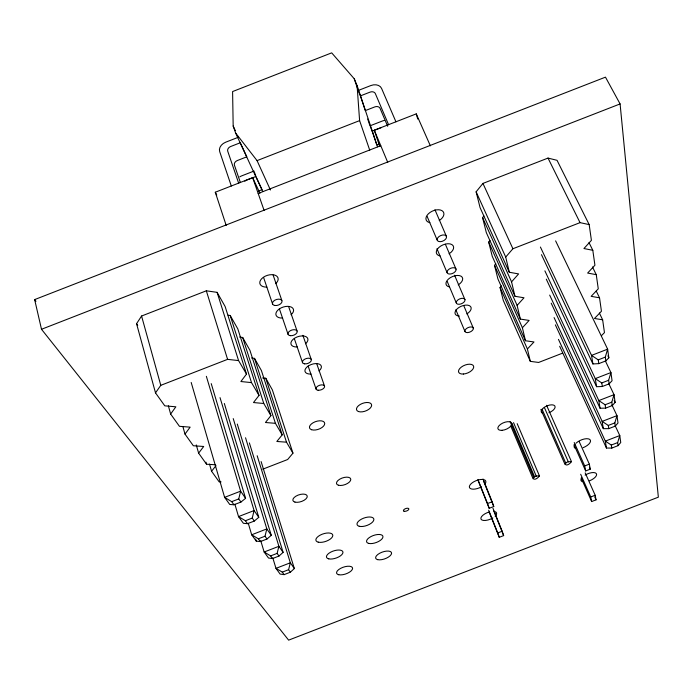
<?xml version="1.0" encoding="UTF-8"?>
<svg xmlns="http://www.w3.org/2000/svg" width="693" height="693" viewBox="0 0 693 693"><rect width="100%" height="100%" fill="white"/><g stroke="black" fill="none" stroke-linecap="round" stroke-linejoin="round"><path stroke-width="1.04" d="M211.226 383.61L245.582 498.319L240.947 502.053L238.739 498.934L240.618 491.164L206.358 376.316M224.324 403.473L258.784 517.325L254.322 521.041L252.243 518.087L254.088 510.559L220.028 397.626M237.283 424.064L271.275 535.317L266.987 539.015L265.021 536.217L266.822 528.915L233.229 418.589M249.367 442.896L283.108 552.373L278.993 556.046L277.122 553.386L278.898 546.301L245.547 437.777M261.105 461.581L294.352 568.563L290.376 572.201L288.6 569.689L290.341 562.794L257.172 455.751M541.476 254.669L592.922 363.955L598.804 363.626L605.838 360.897L605.292 357.12L607.631 349.159L555.613 240.869M546.275 279.14L596.586 386.711L602.321 386.495L609.156 383.844L608.636 380.275L610.923 372.557L605.344 360.871M551.212 303.196L600.051 408.246L605.639 408.125L612.3 405.552L611.806 402.165L614.033 394.689L608.939 383.948M555.362 324.861L603.326 428.664L608.792 428.629L615.271 426.117L614.812 422.912L616.978 415.653L611.928 404.929M559.667 346.275L606.444 448.033L611.78 448.085L618.095 445.634L617.654 442.593L619.767 435.542L615.193 425.762M215.601 464.778L206.557 464.232L198.622 453.144L203.707 446.474L193.338 445.755L184.996 434.095L190.142 427.148L179.435 426.316L170.643 414.033L175.857 406.8L164.787 405.838L155.509 392.879L136.556 323.7L141.571 316.025L206.332 290.809L217.1 292.351L225.13 306.523L246.5 374.081L240.887 381.531L251.507 382.614L259.026 395.408L253.491 402.546L263.773 403.499L270.911 415.644L265.454 422.505L275.424 423.328L282.207 434.875L276.828 441.467L286.504 442.186L292.957 453.17L287.656 459.52L262.751 469.187M155.509 392.879L160.785 385.334L227.59 359.355L238.574 360.585L246.5 374.081M221.084 481.912L219.135 481.808L211.582 471.257L215.982 465.644M562.638 353.135L538.626 362.448L530.318 361.365L527.399 348.986L533.991 341.961L525.459 340.748L522.392 327.746L529.123 320.426L520.348 319.083L517.117 305.396L524.003 297.773L514.968 296.283L511.564 281.869L518.607 273.917L509.303 272.254L480.067 207.605L476.117 191.814L482.943 183.42L548.016 158.082L557.042 160.317L589.18 224.601L591.406 240.35L583.939 248.527L592.81 250.303L594.923 265.22L587.638 273.059L596.257 274.662L598.267 288.834L591.146 296.344L599.532 297.799L601.437 311.261L594.481 318.485L602.641 319.794L604.461 332.605L601.429 335.689M514.968 296.283L486.313 232.579L482.571 217.593L483.905 215.982M618.095 445.634L620.746 442.498L619.767 435.542L605.335 441.129L606.444 448.033M520.348 319.083L492.247 256.315L488.686 242.065L489.994 240.523M525.459 340.748L497.903 278.898L494.507 265.341L495.79 263.851M509.303 272.254L505.717 257.051L512.907 248.744L580.041 222.644L589.18 224.601M615.271 426.117L618 422.981L616.978 415.653L602.165 421.396L603.326 428.664M530.318 361.365L503.283 300.424L500.051 287.5L501.446 285.914M612.3 405.552L615.115 402.408L614.033 394.689L598.813 400.58L600.051 408.246M609.156 383.844L612.066 380.717L610.923 372.557L595.278 378.621L596.586 386.711M605.838 360.897L608.844 357.787L607.631 349.159L591.545 355.396L592.922 363.955M539.457 475.935C529.409 475.441 533.567 483.532 539.457 475.935L517.177 423.648M571.482 461.668C561.503 461.131 565.445 469.343 571.482 461.668L546.552 405.284M238.366 137.249L225.675 142.204A8.714 6.566 -24.5 0 0 219.681 151.568L231.315 186.027M387.673 126.273L380.067 108.359A4.314 3.274 -19.1 0 0 374.783 106.913L365.324 110.603L360.412 95.885L370.001 92.143A4.366 3.292 -19.2 0 1 375.346 93.59L388.608 124.74M235.594 132.969L257.06 160.62L359.606 120.617L357.077 85.56L354.244 78.777L331.687 52.859L232.597 91.554L233.177 126.031L235.594 132.969L262.768 191.571M254.019 171.058L241.736 175.849A8.437 6.462 -24.6 0 0 239.778 176.854M226.195 225.416L215.289 192.23L252.659 177.659L259.944 193.252M379.729 146.552L374.315 130.215L416.259 113.869L430.379 145.851M379.539 143.858L376.793 144.932L372.184 131.142L381.462 127.521M258.385 191.095L262.041 189.665L256.358 177.417M258.186 193.468L380.769 145.686M34.65 299.593L605.474 77.148L620.088 103.933L658.35 497.167L288.626 640.141L41.502 329.279L34.65 299.593L35.975 301.299M41.502 329.279L620.088 103.933M191.19 382.467L224.619 497.366L231.713 501.654L238.739 498.934M540.41 247.037L591.545 355.396L598.224 359.858L605.292 357.12M245.582 498.319L240.618 491.164L224.619 497.366L229.747 504.461L233.948 504.773L240.947 502.053M234.875 504.157L238.522 516.597L245.409 520.738L252.243 518.087M544.889 270.859L595.278 378.621L601.767 382.934L608.636 380.275M258.784 517.325L254.088 510.559L238.522 516.597L243.373 523.293L247.522 523.683L254.322 521.041M248.293 523.371L251.68 534.779L258.368 538.79L265.021 536.217M549.679 295.097L598.813 400.58L605.128 404.755L611.806 402.165M271.275 535.317L266.822 528.915L251.68 534.779L256.271 541.129L260.369 541.58L266.987 539.015M260.733 540.653L264.146 552.009L270.642 555.899L277.122 553.386M554.079 317.576L602.165 421.396L608.298 425.433L614.812 422.912M283.108 552.373L278.898 546.301L264.146 552.009L268.503 558.03L272.54 558.541L278.993 556.046M272.834 558.004L275.979 568.355L282.294 572.132L288.6 569.689M558.471 339.371L605.335 441.129L611.313 445.053L617.654 442.593M294.352 568.563L290.341 562.794L275.979 568.355L280.111 574.073L284.095 574.636L290.376 572.201M492.16 501.758L493.771 506.522L489.18 508.298L487.534 503.551L492.16 501.758L483.021 479.01M589.336 464.145L590.271 469.161L585.68 470.945L584.701 465.939L589.336 464.145L579.14 441.458M502.165 531.236L503.646 535.594L499.246 537.3L497.739 532.952L502.165 531.236L492.931 508.212M595.174 495.252L596.041 499.852L591.64 501.55L590.748 496.968L595.174 495.252L585.187 472.843M262.604 377.919L265.774 378.248L272.349 389.856L292.957 453.17M251.559 358.021L254.496 358.359L261.4 370.53L282.207 434.875M239.631 337.084L242.663 337.456L249.904 350.251L270.911 415.644M228.127 315.211L230.206 315.488L237.829 328.941L259.026 395.408M231.713 501.654L233.948 504.773M245.409 520.738L247.522 523.683M258.368 538.79L260.369 541.58M270.642 555.899L272.54 558.541M282.294 572.132L284.095 574.636M136.556 323.7L137.716 325.415M215.289 192.23L216.762 195.114M548.016 158.082L580.041 222.644M589.007 242.619L592.81 250.303M592.48 266.97L596.257 274.662M596.249 291.06L599.532 297.799M599.376 313.045L602.641 319.794M607.908 355.838L608.844 357.787M614.189 400.459L615.115 402.408M233.177 126.031L235.343 130.708M482.943 183.42L512.907 248.744M257.06 160.62L270.435 190.003M476.117 191.814L505.717 257.051M482.571 217.593L511.564 281.869M488.686 242.065L517.117 305.396M589.396 467.203L590.271 469.161M574.237 442.532L584.701 465.939M494.507 265.341L522.392 327.746M573.977 444.741L585.68 470.945M594.724 496.89L596.041 499.852M500.051 287.5L527.399 348.986M580.665 474.255L590.748 496.968M581.184 477.962L591.64 501.55M544.317 407.371L568.312 461.824M542.073 409.208L565.809 463.227M540.878 409.433L565.064 464.527M434.961 209.754L446.474 236.512A4.981 2.954 -23.8 0 1 440.246 241.675A4.981 2.954 -23.8 0 1 438.79 236.737A4.981 2.954 -23.8 0 1 446.474 236.512M395.946 121.829L381.574 88.401A8.732 6.575 -19.1 0 0 370.885 85.534L358.168 90.497L354.244 78.777M445.382 244.274L456.037 269.153A4.816 2.755 -23.5 0 1 449.991 274.056A4.816 2.755 -23.5 0 1 448.64 269.447A4.816 2.755 -23.5 0 1 456.037 269.153M454.556 275.216L464.96 299.627A4.652 2.581 -23.3 0 1 459.095 304.296A4.652 2.581 -23.3 0 1 457.83 299.982A4.652 2.581 -23.3 0 1 464.96 299.627M427.07 216.294L437.205 240.124M513.548 422.643L536.252 476.117M463.738 305.596L473.319 328.153A4.505 2.417 -23.1 0 1 467.619 332.605A4.505 2.417 -23.1 0 1 466.432 328.569A4.505 2.417 -23.1 0 1 473.319 328.153M511.91 423.293L534.632 476.897M436.954 248.709L447.08 272.635M510.143 421.69L533.775 477.503M510.81 426.134L533.073 478.785M447.228 281.479L456.306 302.997M455.855 309.797L464.934 331.41M358.541 91.398L360.412 95.885M374.315 130.215L387.742 162.387M370.348 126.724L372.184 131.142M483.489 480.925L493.771 506.522M493.659 510.689L503.646 535.594M477.927 479.504L487.534 503.551M478.031 480.37L489.18 508.298M488.66 510.204L497.739 532.952M489.258 512.248L499.246 537.3M254.34 171.959L255.925 176.481L246.665 180.085A4.219 3.24 -24.5 0 0 244.846 181.263M252.659 177.659L264.146 210.551M316.77 363.834L324.48 385.949M302.876 335.317L311.218 359.364M288.574 306.427L297.046 330.968M308.134 366.043L316.121 389.197M273.12 275.06L281.869 300.554M359.606 120.617L369.716 150.147M294.326 338.643L302.572 362.725M240.384 182.545L234.433 165.168A4.305 3.266 -24.4 0 1 237.378 160.516L246.812 156.826L240.289 142.758L230.726 146.492A4.366 3.292 -24.4 0 0 227.728 151.187L238.669 183.212M279.392 308.835L288.106 334.442M263.635 277.598L272.618 304.149M357.077 85.56L377.529 146.829M367.688 118.979L369.975 125.84L382.293 121.041A8.446 6.471 -19 0 1 384.407 120.452M265.774 378.248L286.504 442.186M254.496 358.359L275.424 423.328M242.663 337.456L263.773 403.499M230.206 315.488L251.507 382.614M217.1 292.351L238.574 360.585M206.332 290.809L227.59 359.355M255.656 539.059L256.271 541.129M209.511 464.067L211.582 471.257M416.259 113.869L417.749 119.049M205.96 462.162L206.557 464.232M196.275 444.923L198.622 453.144M182.969 426.888L184.996 434.095M168.356 405.786L170.643 414.033M141.571 316.025L160.785 385.334M598.224 359.858L598.804 363.626M601.767 382.934L602.321 386.495M605.128 404.755L605.639 408.125M608.298 425.433L608.792 428.629M611.313 445.053L611.78 448.085M542.576 413.297A7.458 3.526 -23.6 0 1 545.027 406.869A7.458 3.526 -23.6 0 1 554.842 405.959A7.458 3.526 -23.6 0 1 548.951 412.707M311.036 374.029A8.576 4.704 -18.9 0 1 305.682 368.468A8.576 4.704 -18.9 0 1 317.914 363.721A8.576 4.704 -18.9 0 1 318.979 370.937M297.28 346.968A8.862 5.024 -18.6 0 1 291.64 341.008A8.862 5.024 -18.6 0 1 304.279 336.096A8.862 5.024 -18.6 0 1 305.483 343.78M282.588 318.052A9.174 5.371 -18.4 0 1 276.62 311.651A9.174 5.371 -18.4 0 1 289.7 306.557A9.174 5.371 -18.4 0 1 291.069 314.752M266.848 287.084A9.503 5.761 -18.1 0 1 260.533 280.18A9.503 5.761 -18.1 0 1 274.081 274.913A9.503 5.761 -18.1 0 1 275.632 283.662M429.868 222.67A9.52 5.778 -24 0 1 428.361 213.834A9.52 5.778 -24 0 1 442.056 210.698A9.52 5.778 -24 0 1 439.232 220.521M440.038 255.908A9.182 5.379 -23.7 0 1 438.669 247.661A9.182 5.379 -23.7 0 1 451.871 244.568A9.182 5.379 -23.7 0 1 449.073 253.794M449.532 286.937A8.879 5.033 -23.4 0 1 448.284 279.218A8.879 5.033 -23.4 0 1 461.027 276.178A8.879 5.033 -23.4 0 1 458.246 284.858M459.329 316.06A8.593 4.712 -23.2 0 1 456.8 309.199A8.593 4.712 -23.2 0 1 469.369 305.63A8.593 4.712 -23.2 0 1 466.839 313.929M575.987 443.234A8.818 3.933 -23.8 0 1 589.596 439.319A8.818 3.933 -23.8 0 1 583.09 447.695M575.64 448.484A8.818 3.933 -23.8 0 1 574.852 444.56M481.392 486.867A8.766 3.941 -21.6 0 1 469.499 487.595A8.766 3.941 -21.6 0 1 478.361 479.928A8.766 3.941 -21.6 0 1 485.343 483.445M585.109 475.095A8.42 3.586 -23.5 0 1 596.301 473.57A8.42 3.586 -23.5 0 1 589.457 480.838M582.363 481.67A8.42 3.586 -23.5 0 1 581.635 478.083M494.941 511.642A8.377 3.595 -21.6 0 1 495.097 516.233M492.844 517.931A8.377 3.595 -21.6 0 1 481.037 519.187A8.377 3.595 -21.6 0 1 489.63 511.884M338.738 574.731A8.403 3.595 -18.8 0 0 352.278 569.516A8.403 3.595 -18.8 0 0 342.68 567.42A8.403 3.595 -18.8 0 0 338.738 574.731M318.252 542.16A8.853 3.985 -18.5 0 0 332.501 536.668A8.853 3.985 -18.5 0 0 322.236 534.199A8.853 3.985 -18.5 0 0 318.252 542.16M359.243 526.282A8.836 3.993 -19.3 0 0 373.51 520.789A8.836 3.993 -19.3 0 0 363.565 518.191A8.836 3.993 -19.3 0 0 359.243 526.282M377.676 559.658A8.394 3.604 -19.5 0 0 391.216 554.443A8.394 3.604 -19.5 0 0 381.912 552.234A8.394 3.604 -19.5 0 0 377.676 559.658M328.759 558.861A8.619 3.777 -18.6 0 0 342.645 553.516A8.619 3.777 -18.6 0 0 332.727 551.238A8.619 3.777 -18.6 0 0 328.759 558.861M463.409 374.029A8.065 4.158 -22.5 0 0 473.622 366.225A8.065 4.158 -22.5 0 0 461.287 367.117A8.065 4.158 -22.5 0 0 463.409 374.029M338.435 485.239A7.493 3.586 -19 0 0 350.519 480.587A7.493 3.586 -19 0 0 341.944 478.118A7.493 3.586 -19 0 0 338.435 485.239M294.949 502.096A7.51 3.578 -18.1 0 0 307.025 497.444A7.51 3.578 -18.1 0 0 298.155 495.088A7.51 3.578 -18.1 0 0 294.949 502.096M502.182 430.318A7.432 3.534 -22.7 0 0 511.746 423.345A7.432 3.534 -22.7 0 0 500.528 424.385A7.432 3.534 -22.7 0 0 502.182 430.318M404.106 511.261A2.859 1.282 -20.1 0 0 408.714 509.485A2.859 1.282 -20.1 0 0 405.587 508.619A2.859 1.282 -20.1 0 0 404.106 511.261M358.489 411.547A7.944 4.106 -19.9 0 0 371.318 406.6A7.944 4.106 -19.9 0 0 362.361 403.447A7.944 4.106 -19.9 0 0 358.489 411.547M311.625 429.729A7.952 4.097 -18.7 0 0 324.454 424.783A7.952 4.097 -18.7 0 0 315.159 421.768A7.952 4.097 -18.7 0 0 311.625 429.729M368.702 543.399A8.611 3.786 -19.4 0 0 382.588 538.054A8.611 3.786 -19.4 0 0 372.981 535.654A8.611 3.786 -19.4 0 0 368.702 543.399M274.904 305.492A4.981 2.954 -18.2 0 0 282.051 301.299A4.981 2.954 -18.2 0 0 274.757 300.242A4.981 2.954 -18.2 0 0 274.904 305.492M290.28 335.672A4.808 2.755 -18.5 0 0 297.21 331.661A4.808 2.755 -18.5 0 0 290.22 330.752A4.808 2.755 -18.5 0 0 290.28 335.672M318.104 390.246A4.496 2.417 -18.9 0 0 324.619 386.564A4.496 2.417 -18.9 0 0 318.165 385.888A4.496 2.417 -18.9 0 0 318.104 390.246M304.651 363.86A4.643 2.573 -18.7 0 0 311.374 360.022A4.643 2.573 -18.7 0 0 304.651 359.234A4.643 2.573 -18.7 0 0 304.651 363.86"/></g></svg>
